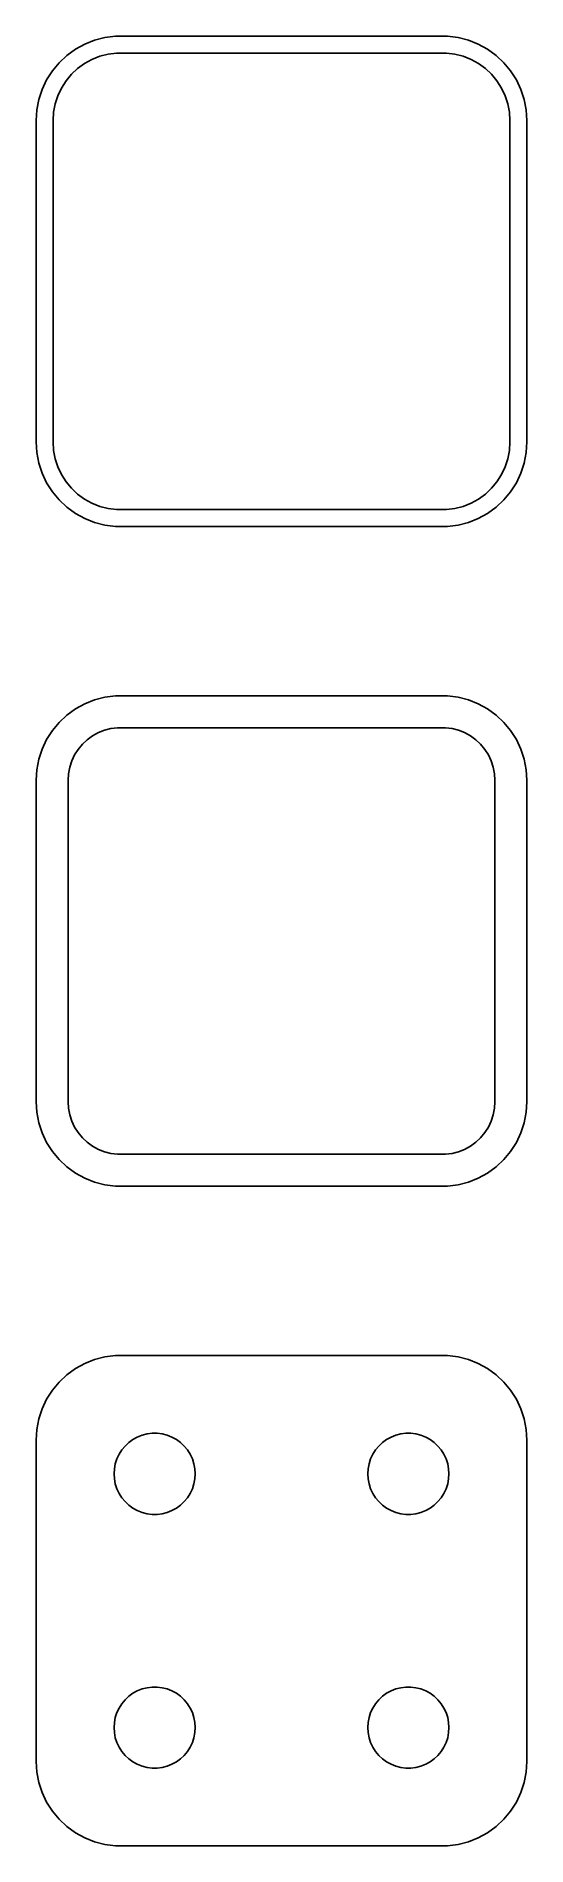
# Model space of a CAD drawing. Header units: metres. Extents: x -14 to 14, y 103 to 209.
import ezdxf

# ---------------------------------------------------------------- set-up
doc = ezdxf.new("R2010")
doc.units = ezdxf.units.M

msp = doc.modelspace()

# ---------------------------------------------------------------- linework, layer by layer
for p, q in [((-12.1791, 208.722), (-12.6871, 208.353)), ((-11.6289, 209.024), (-12.1791, 208.722)), ((-11.0451, 209.255), (-11.6289, 209.024)), ((-10.4369, 209.411), (-11.0451, 209.255)), ((-9.81395, 209.49), (-10.4369, 209.411)), ((9.81395, 209.49), (-9.81395, 209.49)), ((10.4369, 209.411), (9.81395, 209.49)), ((11.0451, 209.255), (10.4369, 209.411)), ((11.6289, 209.024), (11.0451, 209.255)), ((12.1791, 208.722), (11.6289, 209.024)), ((12.6871, 208.353), (12.1791, 208.722)), ((-13.1448, 207.923), (-13.5451, 207.439)), ((-12.6871, 208.353), (-13.1448, 207.923)), ((-12.4159, 207.238), (-12.0497, 207.582)), ((-12.0497, 207.582), (-11.6433, 207.877)), ((-11.6433, 207.877), (-11.2031, 208.119)), ((-11.2031, 208.119), (-10.7361, 208.304)), ((-10.7361, 208.304), (-10.2495, 208.429)), ((-10.2495, 208.429), (-9.75116, 208.492)), ((-9.75116, 208.492), (9.75116, 208.492)), ((9.75116, 208.492), (10.2495, 208.429)), ((10.2495, 208.429), (10.7361, 208.304)), ((10.7361, 208.304), (11.2031, 208.119)), ((11.2031, 208.119), (11.6433, 207.877)), ((11.6433, 207.877), (12.0497, 207.582)), ((12.0497, 207.582), (12.4159, 207.238)), ((13.1448, 207.923), (12.6871, 208.353)), ((13.5451, 207.439), (13.1448, 207.923)), ((-13.8815, 206.909), (-14.1489, 206.341)), ((-13.5451, 207.439), (-13.8815, 206.909)), ((-13.0052, 206.427), (-12.7361, 206.851)), ((-12.7361, 206.851), (-12.4159, 207.238)), ((12.4159, 207.238), (12.7361, 206.851)), ((12.7361, 206.851), (13.0052, 206.427)), ((13.8815, 206.909), (13.5451, 207.439)), ((14.1489, 206.341), (13.8815, 206.909)), ((-14.3429, 205.743), (-14.4606, 205.127)), ((-14.1489, 206.341), (-14.3429, 205.743)), ((-13.4684, 205.001), (-13.3743, 205.495)), ((-13.3743, 205.495), (-13.2191, 205.972)), ((-13.2191, 205.972), (-13.0052, 206.427)), ((13.0052, 206.427), (13.2191, 205.972)), ((13.2191, 205.972), (13.3743, 205.495)), ((13.3743, 205.495), (13.4684, 205.001)), ((14.3429, 205.743), (14.1489, 206.341)), ((14.4606, 205.127), (14.3429, 205.743)), ((-14.4606, 205.127), (-14.5, 204.5)), ((-14.5, 204.5), (-14.5, 185.5)), ((-13.5, 204.5), (-13.4684, 205.001)), ((-13.5, 185.5), (-13.5, 204.5)), ((13.4684, 205.001), (13.5, 204.5)), ((13.5, 204.5), (13.5, 185.5)), ((14.5, 204.5), (14.4606, 205.127)), ((14.5, 185.5), (14.5, 204.5)), ((-14.5, 185.5), (-14.4606, 184.873)), ((-13.4684, 184.999), (-13.5, 185.5)), ((13.5, 185.5), (13.4684, 184.999)), ((14.4606, 184.873), (14.5, 185.5)), ((-14.4606, 184.873), (-14.3429, 184.257)), ((-14.3429, 184.257), (-14.1489, 183.659)), ((-13.3743, 184.505), (-13.4684, 184.999)), ((-13.2191, 184.028), (-13.3743, 184.505)), ((-13.0052, 183.573), (-13.2191, 184.028)), ((13.2191, 184.028), (13.0052, 183.573)), ((13.3743, 184.505), (13.2191, 184.028)), ((13.4684, 184.999), (13.3743, 184.505)), ((14.1489, 183.659), (14.3429, 184.257)), ((14.3429, 184.257), (14.4606, 184.873)), ((-14.1489, 183.659), (-13.8815, 183.091)), ((-13.8815, 183.091), (-13.5451, 182.561)), ((-12.7361, 183.149), (-13.0052, 183.573)), ((-12.4159, 182.762), (-12.7361, 183.149)), ((12.7361, 183.149), (12.4159, 182.762)), ((13.0052, 183.573), (12.7361, 183.149)), ((13.5451, 182.561), (13.8815, 183.091)), ((13.8815, 183.091), (14.1489, 183.659)), ((-13.5451, 182.561), (-13.1448, 182.077)), ((-13.1448, 182.077), (-12.6871, 181.647)), ((-12.0497, 182.418), (-12.4159, 182.762)), ((-11.6433, 182.123), (-12.0497, 182.418)), ((-11.2031, 181.881), (-11.6433, 182.123)), ((-10.7361, 181.696), (-11.2031, 181.881)), ((11.2031, 181.881), (10.7361, 181.696)), ((11.6433, 182.123), (11.2031, 181.881)), ((12.0497, 182.418), (11.6433, 182.123)), ((12.4159, 182.762), (12.0497, 182.418)), ((12.6871, 181.647), (13.1448, 182.077)), ((13.1448, 182.077), (13.5451, 182.561)), ((-12.6871, 181.647), (-12.1791, 181.278)), ((-12.1791, 181.278), (-11.6289, 180.976)), ((-11.6289, 180.976), (-11.0451, 180.745)), ((-10.2495, 181.571), (-10.7361, 181.696)), ((-9.75116, 181.508), (-10.2495, 181.571)), ((9.75116, 181.508), (-9.75116, 181.508)), ((10.2495, 181.571), (9.75116, 181.508)), ((10.7361, 181.696), (10.2495, 181.571)), ((11.0451, 180.745), (11.6289, 180.976)), ((11.6289, 180.976), (12.1791, 181.278)), ((12.1791, 181.278), (12.6871, 181.647)), ((-11.0451, 180.745), (-10.4369, 180.589)), ((-10.4369, 180.589), (-9.81395, 180.51)), ((-9.81395, 180.51), (9.81395, 180.51)), ((9.81395, 180.51), (10.4369, 180.589)), ((10.4369, 180.589), (11.0451, 180.745)), ((-11.0451, 170.255), (-11.6289, 170.024)), ((-10.4369, 170.411), (-11.0451, 170.255)), ((-9.81395, 170.49), (-10.4369, 170.411)), ((9.81395, 170.49), (-9.81395, 170.49)), ((10.4369, 170.411), (9.81395, 170.49)), ((11.0451, 170.255), (10.4369, 170.411)), ((11.6289, 170.024), (11.0451, 170.255)), ((-12.6871, 169.353), (-13.1448, 168.923)), ((-12.1791, 169.722), (-12.6871, 169.353)), ((-11.6289, 170.024), (-12.1791, 169.722)), ((12.1791, 169.722), (11.6289, 170.024)), ((12.6871, 169.353), (12.1791, 169.722)), ((13.1448, 168.923), (12.6871, 169.353)), ((-13.5451, 168.439), (-13.8815, 167.909)), ((-13.1448, 168.923), (-13.5451, 168.439)), ((-11.4842, 167.899), (-11.168, 168.128)), ((-11.168, 168.128), (-10.8254, 168.317)), ((-10.8254, 168.317), (-10.4619, 168.461)), ((-10.4619, 168.461), (-10.0833, 168.558)), ((-10.0833, 168.558), (-9.69545, 168.607)), ((-9.69545, 168.607), (9.69545, 168.607)), ((9.69545, 168.607), (10.0833, 168.558)), ((10.0833, 168.558), (10.4619, 168.461)), ((10.4619, 168.461), (10.8254, 168.317)), ((10.8254, 168.317), (11.168, 168.128)), ((11.168, 168.128), (11.4842, 167.899)), ((13.5451, 168.439), (13.1448, 168.923)), ((13.8815, 167.909), (13.5451, 168.439)), ((-14.1489, 167.341), (-14.3429, 166.743)), ((-13.8815, 167.909), (-14.1489, 167.341)), ((-12.3943, 166.646), (-12.2279, 167)), ((-12.2279, 167), (-12.0184, 167.33)), ((-12.0184, 167.33), (-11.7692, 167.631)), ((-11.7692, 167.631), (-11.4842, 167.899)), ((11.4842, 167.899), (11.7692, 167.631)), ((11.7692, 167.631), (12.0184, 167.33)), ((12.0184, 167.33), (12.2279, 167)), ((12.2279, 167), (12.3943, 166.646)), ((14.1489, 167.341), (13.8815, 167.909)), ((14.3429, 166.743), (14.1489, 167.341)), ((-14.4606, 166.127), (-14.5, 165.5)), ((-14.3429, 166.743), (-14.4606, 166.127)), ((-12.6129, 165.5), (-12.5884, 165.89)), ((-12.5884, 165.89), (-12.5151, 166.274)), ((-12.5151, 166.274), (-12.3943, 166.646)), ((12.3943, 166.646), (12.5151, 166.274)), ((12.5151, 166.274), (12.5884, 165.89)), ((12.5884, 165.89), (12.6129, 165.5)), ((14.4606, 166.127), (14.3429, 166.743)), ((14.5, 165.5), (14.4606, 166.127)), ((-14.5, 165.5), (-14.5, 146.5)), ((-12.6129, 146.5), (-12.6129, 165.5)), ((12.6129, 165.5), (12.6129, 146.5)), ((14.5, 146.5), (14.5, 165.5)), ((-14.5, 146.5), (-14.4606, 145.873)), ((-14.4606, 145.873), (-14.3429, 145.257)), ((-12.5884, 146.11), (-12.6129, 146.5)), ((-12.5151, 145.726), (-12.5884, 146.11)), ((-12.3943, 145.354), (-12.5151, 145.726)), ((12.5151, 145.726), (12.3943, 145.354)), ((12.5884, 146.11), (12.5151, 145.726)), ((12.6129, 146.5), (12.5884, 146.11)), ((14.3429, 145.257), (14.4606, 145.873)), ((14.4606, 145.873), (14.5, 146.5)), ((-14.3429, 145.257), (-14.1489, 144.659)), ((-14.1489, 144.659), (-13.8815, 144.091)), ((-12.2279, 145), (-12.3943, 145.354)), ((-12.0184, 144.67), (-12.2279, 145)), ((-11.7692, 144.369), (-12.0184, 144.67)), ((12.0184, 144.67), (11.7692, 144.369)), ((12.2279, 145), (12.0184, 144.67)), ((12.3943, 145.354), (12.2279, 145)), ((13.8815, 144.091), (14.1489, 144.659)), ((14.1489, 144.659), (14.3429, 145.257)), ((-13.8815, 144.091), (-13.5451, 143.561)), ((-13.5451, 143.561), (-13.1448, 143.077)), ((-11.4842, 144.101), (-11.7692, 144.369)), ((-11.168, 143.872), (-11.4842, 144.101)), ((-10.8254, 143.683), (-11.168, 143.872)), ((-10.4619, 143.539), (-10.8254, 143.683)), ((-10.0833, 143.442), (-10.4619, 143.539)), ((-9.69545, 143.393), (-10.0833, 143.442)), ((9.69545, 143.393), (-9.69545, 143.393)), ((10.0833, 143.442), (9.69545, 143.393)), ((10.4619, 143.539), (10.0833, 143.442)), ((10.8254, 143.683), (10.4619, 143.539)), ((11.168, 143.872), (10.8254, 143.683)), ((11.4842, 144.101), (11.168, 143.872)), ((11.7692, 144.369), (11.4842, 144.101)), ((13.1448, 143.077), (13.5451, 143.561)), ((13.5451, 143.561), (13.8815, 144.091)), ((-13.1448, 143.077), (-12.6871, 142.647)), ((-12.6871, 142.647), (-12.1791, 142.278)), ((12.1791, 142.278), (12.6871, 142.647)), ((12.6871, 142.647), (13.1448, 143.077)), ((-12.1791, 142.278), (-11.6289, 141.976)), ((-11.6289, 141.976), (-11.0451, 141.745)), ((-11.0451, 141.745), (-10.4369, 141.589)), ((-10.4369, 141.589), (-9.81395, 141.51)), ((-9.81395, 141.51), (9.81395, 141.51)), ((9.81395, 141.51), (10.4369, 141.589)), ((10.4369, 141.589), (11.0451, 141.745)), ((11.0451, 141.745), (11.6289, 141.976)), ((11.6289, 141.976), (12.1791, 142.278)), ((-12.1791, 130.722), (-12.6871, 130.353)), ((-11.6289, 131.024), (-12.1791, 130.722)), ((-11.0451, 131.255), (-11.6289, 131.024)), ((-10.4369, 131.411), (-11.0451, 131.255)), ((-9.81395, 131.49), (-10.4369, 131.411)), ((9.81395, 131.49), (-9.81395, 131.49)), ((10.4369, 131.411), (9.81395, 131.49)), ((11.0451, 131.255), (10.4369, 131.411)), ((11.6289, 131.024), (11.0451, 131.255)), ((12.1791, 130.722), (11.6289, 131.024)), ((12.6871, 130.353), (12.1791, 130.722)), ((-13.1448, 129.923), (-13.5451, 129.439)), ((-12.6871, 130.353), (-13.1448, 129.923)), ((13.1448, 129.923), (12.6871, 130.353)), ((13.5451, 129.439), (13.1448, 129.923)), ((-13.8815, 128.909), (-14.1489, 128.341)), ((-13.5451, 129.439), (-13.8815, 128.909)), ((13.8815, 128.909), (13.5451, 129.439)), ((14.1489, 128.341), (13.8815, 128.909)), ((-14.3429, 127.743), (-14.4606, 127.127)), ((-14.1489, 128.341), (-14.3429, 127.743)), ((14.3429, 127.743), (14.1489, 128.341)), ((14.4606, 127.127), (14.3429, 127.743)), ((-14.4606, 127.127), (-14.5, 126.5)), ((-14.5, 126.5), (-14.5, 107.5)), ((-9.24951, 126.143), (-9.02982, 126.349)), ((-9.02982, 126.349), (-8.78598, 126.526)), ((-8.78598, 126.526), (-8.52187, 126.672)), ((-8.52187, 126.672), (-8.24164, 126.783)), ((-8.24164, 126.783), (-7.94971, 126.857)), ((-7.94971, 126.857), (-7.6507, 126.895)), ((-7.6507, 126.895), (-7.34929, 126.895)), ((-7.34929, 126.895), (-7.05028, 126.857)), ((-7.05028, 126.857), (-6.75835, 126.783)), ((-6.75835, 126.783), (-6.47812, 126.672)), ((-6.47812, 126.672), (-6.214, 126.526)), ((-6.214, 126.526), (-5.97017, 126.349)), ((-5.97017, 126.349), (-5.75047, 126.143)), ((5.75047, 126.143), (5.97017, 126.349)), ((5.97017, 126.349), (6.214, 126.526)), ((6.214, 126.526), (6.47812, 126.672)), ((6.47812, 126.672), (6.75835, 126.783)), ((6.75835, 126.783), (7.05028, 126.857)), ((7.05028, 126.857), (7.34929, 126.895)), ((7.34929, 126.895), (7.6507, 126.895)), ((7.6507, 126.895), (7.94971, 126.857)), ((7.94971, 126.857), (8.24164, 126.783)), ((8.24164, 126.783), (8.52187, 126.672)), ((8.52187, 126.672), (8.78598, 126.526)), ((8.78598, 126.526), (9.02982, 126.349)), ((9.02982, 126.349), (9.24951, 126.143)), ((14.5, 126.5), (14.4606, 127.127)), ((14.5, 107.5), (14.5, 126.5)), ((-9.82458, 125.097), (-9.73146, 125.383)), ((-9.73146, 125.383), (-9.60313, 125.656)), ((-9.60313, 125.656), (-9.44164, 125.911)), ((-9.44164, 125.911), (-9.24951, 126.143)), ((-5.75047, 126.143), (-5.55835, 125.911)), ((-5.55835, 125.911), (-5.39685, 125.656)), ((-5.39685, 125.656), (-5.26852, 125.383)), ((-5.26852, 125.383), (-5.1754, 125.097)), ((5.1754, 125.097), (5.26852, 125.383)), ((5.26852, 125.383), (5.39685, 125.656)), ((5.39685, 125.656), (5.55835, 125.911)), ((5.55835, 125.911), (5.75047, 126.143)), ((9.24951, 126.143), (9.44164, 125.911)), ((9.44164, 125.911), (9.60313, 125.656)), ((9.60313, 125.656), (9.73146, 125.383)), ((9.73146, 125.383), (9.82458, 125.097)), ((-9.89999, 124.5), (-9.88107, 124.801)), ((-9.88107, 124.199), (-9.89999, 124.5)), ((-9.88107, 124.801), (-9.82458, 125.097)), ((-9.82458, 123.903), (-9.88107, 124.199)), ((-5.1754, 125.097), (-5.11891, 124.801)), ((-5.11891, 124.199), (-5.1754, 123.903)), ((-5.11891, 124.801), (-5.09999, 124.5)), ((-5.09999, 124.5), (-5.11891, 124.199)), ((5.09999, 124.5), (5.11891, 124.801)), ((5.11891, 124.199), (5.09999, 124.5)), ((5.11891, 124.801), (5.1754, 125.097)), ((5.1754, 123.903), (5.11891, 124.199)), ((9.82458, 125.097), (9.88107, 124.801)), ((9.88107, 124.199), (9.82458, 123.903)), ((9.88107, 124.801), (9.89999, 124.5)), ((9.89999, 124.5), (9.88107, 124.199)), ((-9.73146, 123.617), (-9.82458, 123.903)), ((-9.60313, 123.344), (-9.73146, 123.617)), ((-9.44164, 123.089), (-9.60313, 123.344)), ((-9.24951, 122.857), (-9.44164, 123.089)), ((-5.55835, 123.089), (-5.75047, 122.857)), ((-5.39685, 123.344), (-5.55835, 123.089)), ((-5.26852, 123.617), (-5.39685, 123.344)), ((-5.1754, 123.903), (-5.26852, 123.617)), ((5.26852, 123.617), (5.1754, 123.903)), ((5.39685, 123.344), (5.26852, 123.617)), ((5.55835, 123.089), (5.39685, 123.344)), ((5.75047, 122.857), (5.55835, 123.089)), ((9.44164, 123.089), (9.24951, 122.857)), ((9.60313, 123.344), (9.44164, 123.089)), ((9.73146, 123.617), (9.60313, 123.344)), ((9.82458, 123.903), (9.73146, 123.617)), ((-9.02982, 122.651), (-9.24951, 122.857)), ((-8.78598, 122.474), (-9.02982, 122.651)), ((-8.52187, 122.328), (-8.78598, 122.474)), ((-8.24164, 122.217), (-8.52187, 122.328)), ((-7.94971, 122.143), (-8.24164, 122.217)), ((-7.6507, 122.105), (-7.94971, 122.143)), ((-7.34929, 122.105), (-7.6507, 122.105)), ((-7.05028, 122.143), (-7.34929, 122.105)), ((-6.75835, 122.217), (-7.05028, 122.143)), ((-6.47812, 122.328), (-6.75835, 122.217)), ((-6.214, 122.474), (-6.47812, 122.328)), ((-5.97017, 122.651), (-6.214, 122.474)), ((-5.75047, 122.857), (-5.97017, 122.651)), ((5.97017, 122.651), (5.75047, 122.857)), ((6.214, 122.474), (5.97017, 122.651)), ((6.47812, 122.328), (6.214, 122.474)), ((6.75835, 122.217), (6.47812, 122.328)), ((7.05028, 122.143), (6.75835, 122.217)), ((7.34929, 122.105), (7.05028, 122.143)), ((7.6507, 122.105), (7.34929, 122.105)), ((7.94971, 122.143), (7.6507, 122.105)), ((8.24164, 122.217), (7.94971, 122.143)), ((8.52187, 122.328), (8.24164, 122.217)), ((8.78598, 122.474), (8.52187, 122.328)), ((9.02982, 122.651), (8.78598, 122.474)), ((9.24951, 122.857), (9.02982, 122.651)), ((-9.24951, 111.143), (-9.02982, 111.349)), ((-9.02982, 111.349), (-8.78598, 111.526)), ((-8.78598, 111.526), (-8.52187, 111.672)), ((-8.52187, 111.672), (-8.24164, 111.783)), ((-8.24164, 111.783), (-7.94971, 111.857)), ((-7.94971, 111.857), (-7.6507, 111.895)), ((-7.6507, 111.895), (-7.34929, 111.895)), ((-7.34929, 111.895), (-7.05028, 111.857)), ((-7.05028, 111.857), (-6.75835, 111.783)), ((-6.75835, 111.783), (-6.47812, 111.672)), ((-6.47812, 111.672), (-6.214, 111.526)), ((-6.214, 111.526), (-5.97017, 111.349)), ((-5.97017, 111.349), (-5.75047, 111.143)), ((5.75047, 111.143), (5.97017, 111.349)), ((5.97017, 111.349), (6.214, 111.526)), ((6.214, 111.526), (6.47812, 111.672)), ((6.47812, 111.672), (6.75835, 111.783)), ((6.75835, 111.783), (7.05028, 111.857)), ((7.05028, 111.857), (7.34929, 111.895)), ((7.34929, 111.895), (7.6507, 111.895)), ((7.6507, 111.895), (7.94971, 111.857)), ((7.94971, 111.857), (8.24164, 111.783)), ((8.24164, 111.783), (8.52187, 111.672)), ((8.52187, 111.672), (8.78598, 111.526)), ((8.78598, 111.526), (9.02982, 111.349)), ((9.02982, 111.349), (9.24951, 111.143)), ((-9.82458, 110.097), (-9.73146, 110.383)), ((-9.73146, 110.383), (-9.60313, 110.656)), ((-9.60313, 110.656), (-9.44164, 110.911)), ((-9.44164, 110.911), (-9.24951, 111.143)), ((-5.75047, 111.143), (-5.55835, 110.911)), ((-5.55835, 110.911), (-5.39685, 110.656)), ((-5.39685, 110.656), (-5.26852, 110.383)), ((-5.26852, 110.383), (-5.1754, 110.097)), ((5.1754, 110.097), (5.26852, 110.383)), ((5.26852, 110.383), (5.39685, 110.656)), ((5.39685, 110.656), (5.55835, 110.911)), ((5.55835, 110.911), (5.75047, 111.143)), ((9.24951, 111.143), (9.44164, 110.911)), ((9.44164, 110.911), (9.60313, 110.656)), ((9.60313, 110.656), (9.73146, 110.383)), ((9.73146, 110.383), (9.82458, 110.097)), ((-9.89999, 109.5), (-9.88107, 109.801)), ((-9.88107, 109.199), (-9.89999, 109.5)), ((-9.88107, 109.801), (-9.82458, 110.097)), ((-9.82458, 108.903), (-9.88107, 109.199)), ((-5.1754, 110.097), (-5.11891, 109.801)), ((-5.11891, 109.199), (-5.1754, 108.903)), ((-5.11891, 109.801), (-5.09999, 109.5)), ((-5.09999, 109.5), (-5.11891, 109.199)), ((5.09999, 109.5), (5.11891, 109.801)), ((5.11891, 109.199), (5.09999, 109.5)), ((5.11891, 109.801), (5.1754, 110.097)), ((5.1754, 108.903), (5.11891, 109.199)), ((9.82458, 110.097), (9.88107, 109.801)), ((9.88107, 109.199), (9.82458, 108.903)), ((9.88107, 109.801), (9.89999, 109.5)), ((9.89999, 109.5), (9.88107, 109.199)), ((-9.73146, 108.617), (-9.82458, 108.903)), ((-9.60313, 108.344), (-9.73146, 108.617)), ((-9.44164, 108.089), (-9.60313, 108.344)), ((-9.24951, 107.857), (-9.44164, 108.089)), ((-5.55835, 108.089), (-5.75047, 107.857)), ((-5.39685, 108.344), (-5.55835, 108.089)), ((-5.26852, 108.617), (-5.39685, 108.344)), ((-5.1754, 108.903), (-5.26852, 108.617)), ((5.26852, 108.617), (5.1754, 108.903)), ((5.39685, 108.344), (5.26852, 108.617)), ((5.55835, 108.089), (5.39685, 108.344)), ((5.75047, 107.857), (5.55835, 108.089)), ((9.44164, 108.089), (9.24951, 107.857)), ((9.60313, 108.344), (9.44164, 108.089)), ((9.73146, 108.617), (9.60313, 108.344)), ((9.82458, 108.903), (9.73146, 108.617)), ((-14.5, 107.5), (-14.4606, 106.873)), ((-9.02982, 107.651), (-9.24951, 107.857)), ((-8.78598, 107.474), (-9.02982, 107.651)), ((-8.52187, 107.328), (-8.78598, 107.474)), ((-8.24164, 107.217), (-8.52187, 107.328)), ((-7.94971, 107.143), (-8.24164, 107.217)), ((-7.6507, 107.105), (-7.94971, 107.143)), ((-7.34929, 107.105), (-7.6507, 107.105)), ((-7.05028, 107.143), (-7.34929, 107.105)), ((-6.75835, 107.217), (-7.05028, 107.143)), ((-6.47812, 107.328), (-6.75835, 107.217)), ((-6.214, 107.474), (-6.47812, 107.328)), ((-5.97017, 107.651), (-6.214, 107.474)), ((-5.75047, 107.857), (-5.97017, 107.651)), ((5.97017, 107.651), (5.75047, 107.857)), ((6.214, 107.474), (5.97017, 107.651)), ((6.47812, 107.328), (6.214, 107.474)), ((6.75835, 107.217), (6.47812, 107.328)), ((7.05028, 107.143), (6.75835, 107.217)), ((7.34929, 107.105), (7.05028, 107.143)), ((7.6507, 107.105), (7.34929, 107.105)), ((7.94971, 107.143), (7.6507, 107.105)), ((8.24164, 107.217), (7.94971, 107.143)), ((8.52187, 107.328), (8.24164, 107.217)), ((8.78598, 107.474), (8.52187, 107.328)), ((9.02982, 107.651), (8.78598, 107.474)), ((9.24951, 107.857), (9.02982, 107.651)), ((14.4606, 106.873), (14.5, 107.5)), ((-14.4606, 106.873), (-14.3429, 106.257)), ((-14.3429, 106.257), (-14.1489, 105.659)), ((14.1489, 105.659), (14.3429, 106.257)), ((14.3429, 106.257), (14.4606, 106.873)), ((-14.1489, 105.659), (-13.8815, 105.091)), ((-13.8815, 105.091), (-13.5451, 104.561)), ((13.5451, 104.561), (13.8815, 105.091)), ((13.8815, 105.091), (14.1489, 105.659)), ((-13.5451, 104.561), (-13.1448, 104.077)), ((-13.1448, 104.077), (-12.6871, 103.647)), ((12.6871, 103.647), (13.1448, 104.077)), ((13.1448, 104.077), (13.5451, 104.561)), ((-12.6871, 103.647), (-12.1791, 103.278)), ((-12.1791, 103.278), (-11.6289, 102.976)), ((-11.6289, 102.976), (-11.0451, 102.745)), ((-11.0451, 102.745), (-10.4369, 102.589)), ((10.4369, 102.589), (11.0451, 102.745)), ((11.0451, 102.745), (11.6289, 102.976)), ((11.6289, 102.976), (12.1791, 103.278)), ((12.1791, 103.278), (12.6871, 103.647)), ((-10.4369, 102.589), (-9.81395, 102.51)), ((-9.81395, 102.51), (9.81395, 102.51)), ((9.81395, 102.51), (10.4369, 102.589))]:
    msp.add_line(p, q)

doc.saveas('drawing.dxf')
